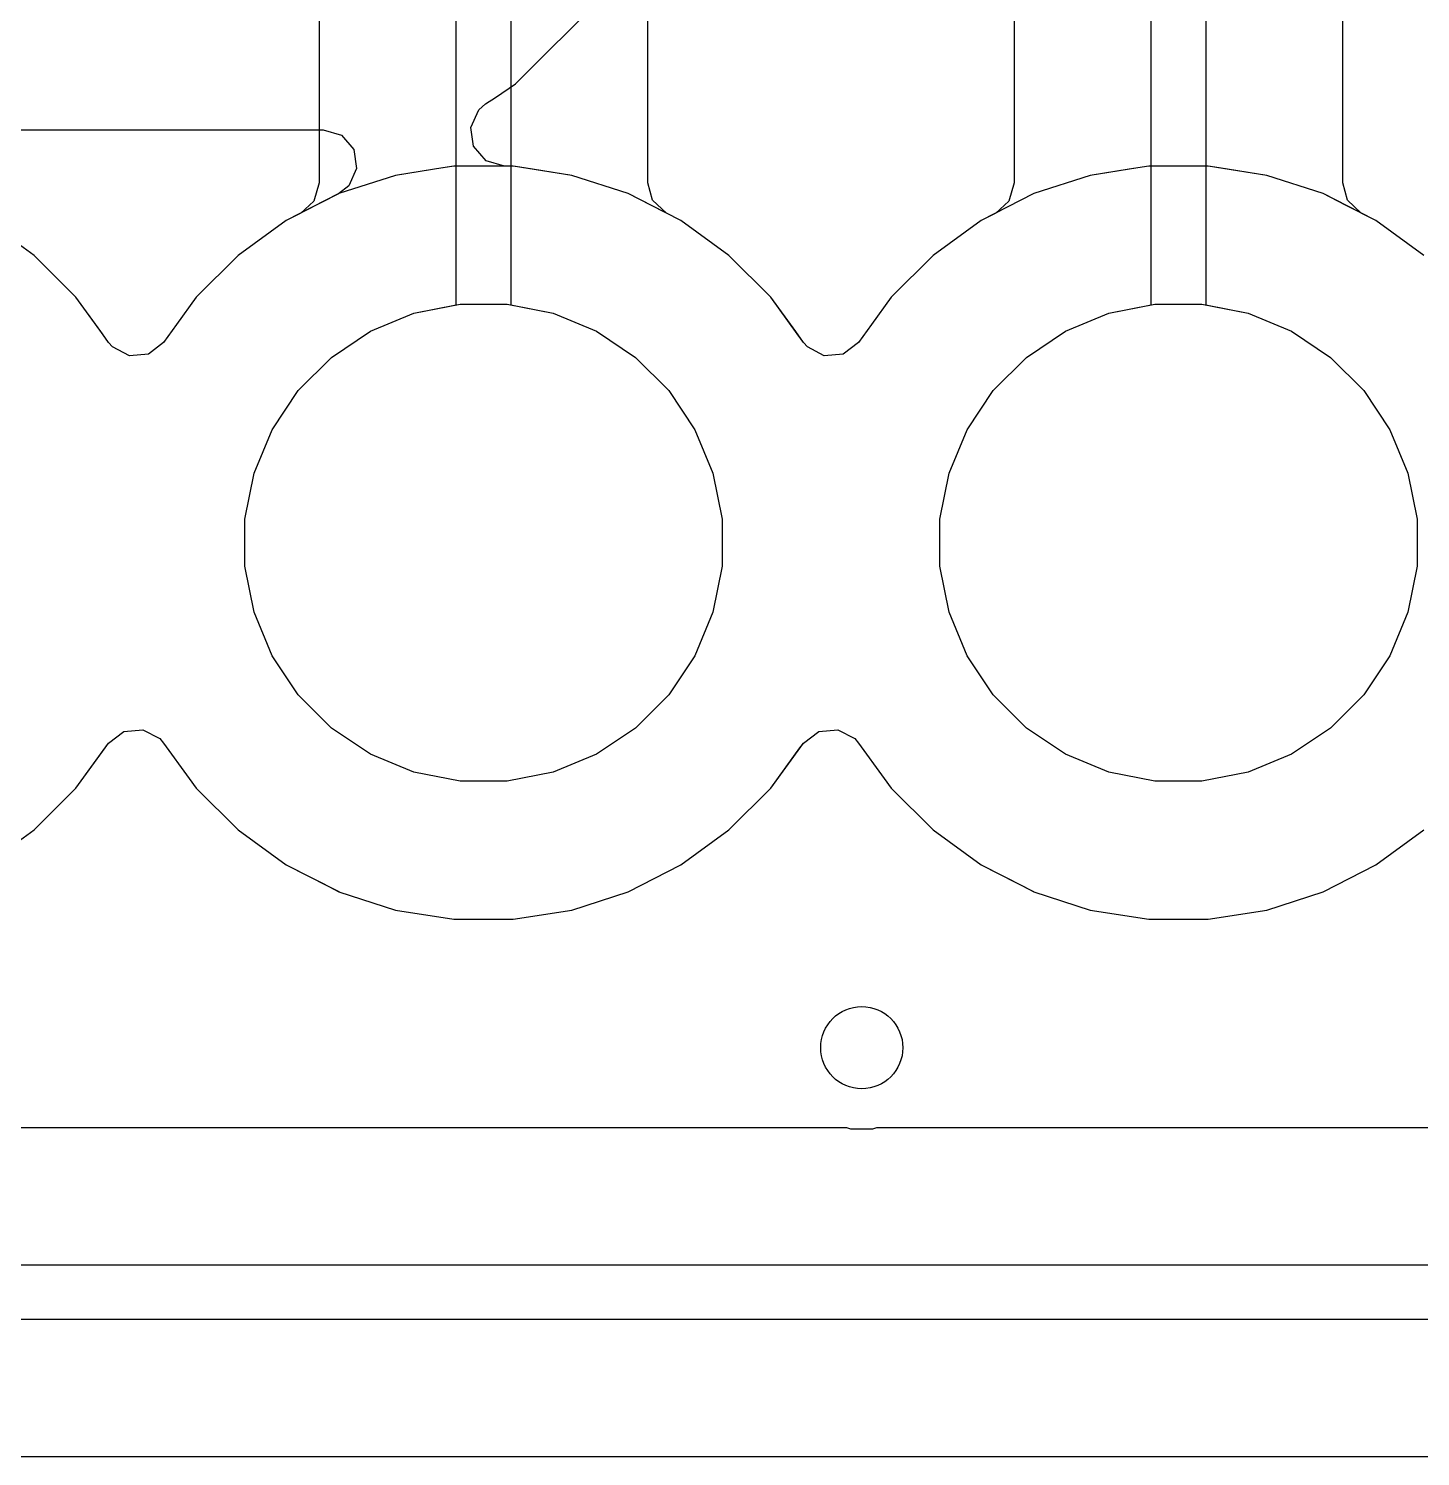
# Model space of a CAD drawing. Header units: inches. Extents: x 6.57 to 9.79, y -8.72 to -3.17.
# Drawn here: x 9.0731 to 9.2734, y -8.0355 to -7.8299 of the extents above; entities that cross this region are included whole.
import ezdxf

# ---------------------------------------------------------------- set-up
doc = ezdxf.new("R2010")
doc.units = ezdxf.units.IN
doc.header["$MEASUREMENT"] = 0
doc.layers.add('In1.Cu', color=91, linetype='CONTINUOUS', true_color=0x7fc87f)

msp = doc.modelspace()

# ---------------------------------------------------------------- linework, layer by layer
at = {"layer": 'In1.Cu', "linetype": 'CONTINUOUS'}
for p, q in [((9.14252, -7.71464), (9.14252, -7.86971)), ((9.13465, -7.86971), (9.13465, -7.71627)), ((9.16222, -7.85216), (9.16222, -7.71815)), ((9.11494, -7.72646), (9.11494, -7.85216)), ((9.14319, -7.83791), (9.17539, -7.80572)), ((9.23465, -7.86971), (9.23465, -7.81878)), ((9.24252, -7.81961), (9.24252, -7.86971)), ((9.21494, -7.82234), (9.21494, -7.85216)), ((9.26222, -7.85216), (9.26222, -7.82301)), ((9.14029, -7.83985), (9.14319, -7.83791)), ((9.13888, -7.84079), (9.14029, -7.83985)), ((9.13677, -7.84416), (9.13791, -7.84165)), ((9.13791, -7.84165), (9.13888, -7.84079)), ((9.06168, -7.84451), (9.11549, -7.84451)), ((9.11549, -7.84451), (9.11813, -7.84528)), ((9.13716, -7.84688), (9.13677, -7.84416)), ((9.11813, -7.84528), (9.11993, -7.84736)), ((9.11993, -7.84736), (9.12032, -7.85008)), ((9.13896, -7.84896), (9.13716, -7.84688)), ((9.12032, -7.85008), (9.11918, -7.85259)), ((9.13272, -7.84998), (9.12589, -7.85107)), ((9.13151, -7.85018), (9.12589, -7.85107)), ((9.13432, -7.84973), (9.13151, -7.85018)), ((9.13432, -7.84973), (9.13272, -7.84998)), ((9.14285, -7.84973), (9.13432, -7.84973)), ((9.14285, -7.84973), (9.13432, -7.84973)), ((9.1416, -7.84973), (9.13896, -7.84896)), ((9.14285, -7.84973), (9.1416, -7.84973)), ((9.14444, -7.84998), (9.14285, -7.84973)), ((9.14496, -7.85007), (9.14285, -7.84973)), ((9.14444, -7.84998), (9.14285, -7.84973)), ((9.15128, -7.85107), (9.14444, -7.84998)), ((9.15128, -7.85107), (9.14444, -7.84998)), ((9.15128, -7.85107), (9.14496, -7.85007)), ((9.23272, -7.84998), (9.22589, -7.85107)), ((9.23272, -7.84998), (9.22589, -7.85107)), ((9.23151, -7.85018), (9.22589, -7.85107)), ((9.23432, -7.84973), (9.23151, -7.85018)), ((9.23432, -7.84973), (9.23272, -7.84998)), ((9.23432, -7.84973), (9.23272, -7.84998)), ((9.24285, -7.84973), (9.23432, -7.84973)), ((9.24285, -7.84973), (9.23432, -7.84973)), ((9.24285, -7.84973), (9.23432, -7.84973)), ((9.24444, -7.84998), (9.24285, -7.84973)), ((9.24496, -7.85007), (9.24285, -7.84973)), ((9.24444, -7.84998), (9.24285, -7.84973)), ((9.25128, -7.85107), (9.24444, -7.84998)), ((9.25128, -7.85107), (9.24444, -7.84998)), ((9.25128, -7.85107), (9.24496, -7.85007)), ((9.11494, -7.85216), (9.11417, -7.8548)), ((9.11918, -7.85259), (9.1177, -7.85374)), ((9.12589, -7.85107), (9.11778, -7.8537)), ((9.12589, -7.85107), (9.11778, -7.8537)), ((9.12589, -7.85107), (9.12589, -7.85107)), ((9.12589, -7.85107), (9.12589, -7.85107)), ((9.15939, -7.8537), (9.15128, -7.85107)), ((9.15939, -7.8537), (9.15128, -7.85107)), ((9.15939, -7.8537), (9.15128, -7.85107)), ((9.16289, -7.85462), (9.16222, -7.85216)), ((9.21494, -7.85216), (9.21417, -7.8548)), ((9.22589, -7.85107), (9.21778, -7.8537)), ((9.22589, -7.85107), (9.21778, -7.8537)), ((9.22589, -7.85107), (9.21778, -7.8537)), ((9.22589, -7.85107), (9.22589, -7.85107)), ((9.22589, -7.85107), (9.22589, -7.85107)), ((9.22589, -7.85107), (9.22589, -7.85107)), ((9.25939, -7.8537), (9.25128, -7.85107)), ((9.25939, -7.8537), (9.25128, -7.85107)), ((9.25939, -7.8537), (9.25128, -7.85107)), ((9.26289, -7.85462), (9.26222, -7.85216)), ((9.11778, -7.8537), (9.11017, -7.85758)), ((9.11778, -7.8537), (9.11017, -7.85758)), ((9.1177, -7.85374), (9.11017, -7.85758)), ((9.16264, -7.85536), (9.15939, -7.8537)), ((9.16471, -7.85642), (9.15939, -7.8537)), ((9.16264, -7.85536), (9.15939, -7.8537)), ((9.16489, -7.85651), (9.16289, -7.85462)), ((9.21778, -7.8537), (9.21017, -7.85758)), ((9.21778, -7.8537), (9.21017, -7.85758)), ((9.21778, -7.8537), (9.21017, -7.85758)), ((9.26264, -7.85536), (9.25939, -7.8537)), ((9.26471, -7.85642), (9.25939, -7.8537)), ((9.26264, -7.85536), (9.25939, -7.8537)), ((9.26489, -7.85651), (9.26289, -7.85462)), ((9.11228, -7.85651), (9.11017, -7.85758)), ((9.11417, -7.8548), (9.11228, -7.85651)), ((9.16699, -7.85758), (9.16264, -7.85536)), ((9.16699, -7.85758), (9.16264, -7.85536)), ((9.16699, -7.85758), (9.16471, -7.85642)), ((9.16699, -7.85758), (9.16489, -7.85651)), ((9.21228, -7.85651), (9.21017, -7.85758)), ((9.21417, -7.8548), (9.21228, -7.85651)), ((9.26699, -7.85758), (9.26264, -7.85536)), ((9.26699, -7.85758), (9.26264, -7.85536)), ((9.26699, -7.85758), (9.26471, -7.85642)), ((9.26699, -7.85758), (9.26489, -7.85651)), ((9.07389, -7.86259), (9.06699, -7.85758)), ((9.07389, -7.86259), (9.06699, -7.85758)), ((9.07389, -7.86259), (9.06699, -7.85758)), ((9.07389, -7.86259), (9.06699, -7.85758)), ((9.11017, -7.85758), (9.10327, -7.86259)), ((9.11017, -7.85758), (9.10327, -7.86259)), ((9.11017, -7.85758), (9.10327, -7.86259)), ((9.11017, -7.85758), (9.10327, -7.86259)), ((9.17389, -7.86259), (9.16699, -7.85758)), ((9.17389, -7.86259), (9.16699, -7.85758)), ((9.17389, -7.86259), (9.16699, -7.85758)), ((9.17389, -7.86259), (9.16699, -7.85758)), ((9.16699, -7.85758), (9.16699, -7.85758)), ((9.16699, -7.85758), (9.16699, -7.85758)), ((9.21017, -7.85758), (9.20327, -7.86259)), ((9.21017, -7.85758), (9.20327, -7.86259)), ((9.21017, -7.85758), (9.20327, -7.86259)), ((9.21017, -7.85758), (9.20327, -7.86259)), ((9.27389, -7.86259), (9.26699, -7.85758)), ((9.27389, -7.86259), (9.26699, -7.85758)), ((9.27389, -7.86259), (9.26699, -7.85758)), ((9.27389, -7.86259), (9.26699, -7.85758)), ((9.26699, -7.85758), (9.26699, -7.85758)), ((9.26699, -7.85758), (9.26699, -7.85758)), ((9.07993, -7.86862), (9.07389, -7.86259)), ((9.07993, -7.86862), (9.07389, -7.86259)), ((9.07993, -7.86862), (9.07389, -7.86259)), ((9.07993, -7.86862), (9.07389, -7.86259)), ((9.10327, -7.86259), (9.09724, -7.86862)), ((9.10327, -7.86259), (9.09724, -7.86862)), ((9.10327, -7.86259), (9.09724, -7.86862)), ((9.10327, -7.86259), (9.09724, -7.86862)), ((9.17993, -7.86862), (9.17389, -7.86259)), ((9.17993, -7.86862), (9.17389, -7.86259)), ((9.17993, -7.86862), (9.17389, -7.86259)), ((9.17993, -7.86862), (9.17389, -7.86259)), ((9.20327, -7.86259), (9.19724, -7.86862)), ((9.20327, -7.86259), (9.19724, -7.86862)), ((9.20327, -7.86259), (9.19724, -7.86862)), ((9.20327, -7.86259), (9.19724, -7.86862)), ((9.08351, -7.87355), (9.07993, -7.86862)), ((9.08373, -7.87386), (9.07993, -7.86862)), ((9.08373, -7.87386), (9.07993, -7.86862)), ((9.08373, -7.87386), (9.07993, -7.86862)), ((9.09724, -7.86862), (9.09442, -7.87251)), ((9.09724, -7.86862), (9.09442, -7.87251)), ((9.09724, -7.86862), (9.09442, -7.87251)), ((9.09724, -7.86862), (9.09442, -7.87251)), ((9.09724, -7.86862), (9.09724, -7.86862)), ((9.09724, -7.86862), (9.09724, -7.86862)), ((9.09724, -7.86862), (9.09724, -7.86862)), ((9.09724, -7.86862), (9.09724, -7.86862)), ((9.09724, -7.86862), (9.09724, -7.86862)), ((9.09724, -7.86862), (9.09724, -7.86862)), ((9.09724, -7.86862), (9.09724, -7.86862)), ((9.09724, -7.86862), (9.09724, -7.86862)), ((9.18351, -7.87355), (9.17993, -7.86862)), ((9.18373, -7.87386), (9.17993, -7.86862)), ((9.18373, -7.87386), (9.17993, -7.86862)), ((9.18373, -7.87386), (9.17993, -7.86862)), ((9.19724, -7.86862), (9.19442, -7.87251)), ((9.19724, -7.86862), (9.19442, -7.87251)), ((9.19724, -7.86862), (9.19442, -7.87251)), ((9.19724, -7.86862), (9.19442, -7.87251)), ((9.19724, -7.86862), (9.19724, -7.86862)), ((9.19724, -7.86862), (9.19724, -7.86862)), ((9.19724, -7.86862), (9.19724, -7.86862)), ((9.19724, -7.86862), (9.19724, -7.86862)), ((9.19724, -7.86862), (9.19724, -7.86862)), ((9.19724, -7.86862), (9.19724, -7.86862)), ((9.19724, -7.86862), (9.19724, -7.86862)), ((9.19724, -7.86862), (9.19724, -7.86862)), ((9.12232, -7.87351), (9.12857, -7.87092)), ((9.12232, -7.87351), (9.12857, -7.87092)), ((9.12232, -7.87351), (9.12857, -7.87092)), ((9.12232, -7.87351), (9.12857, -7.87092)), ((9.12857, -7.87092), (9.1352, -7.8696)), ((9.12857, -7.87092), (9.1352, -7.8696)), ((9.12857, -7.87092), (9.1352, -7.8696)), ((9.12857, -7.87092), (9.13465, -7.86971)), ((9.1352, -7.8696), (9.14196, -7.8696)), ((9.1352, -7.8696), (9.14196, -7.8696)), ((9.1352, -7.8696), (9.14196, -7.8696)), ((9.14196, -7.8696), (9.1486, -7.87092)), ((9.14196, -7.8696), (9.1486, -7.87092)), ((9.14196, -7.8696), (9.1486, -7.87092)), ((9.14252, -7.86971), (9.1486, -7.87092)), ((9.1486, -7.87092), (9.15485, -7.87351)), ((9.1486, -7.87092), (9.15485, -7.87351)), ((9.1486, -7.87092), (9.15485, -7.87351)), ((9.1486, -7.87092), (9.15485, -7.87351)), ((9.22232, -7.87351), (9.22857, -7.87092)), ((9.22232, -7.87351), (9.22857, -7.87092)), ((9.22232, -7.87351), (9.22857, -7.87092)), ((9.22232, -7.87351), (9.22857, -7.87092)), ((9.22857, -7.87092), (9.2352, -7.8696)), ((9.22857, -7.87092), (9.2352, -7.8696)), ((9.22857, -7.87092), (9.2352, -7.8696)), ((9.22857, -7.87092), (9.23465, -7.86971)), ((9.2352, -7.8696), (9.24196, -7.8696)), ((9.2352, -7.8696), (9.24196, -7.8696)), ((9.2352, -7.8696), (9.24196, -7.8696)), ((9.24196, -7.8696), (9.2486, -7.87092)), ((9.24196, -7.8696), (9.2486, -7.87092)), ((9.24196, -7.8696), (9.2486, -7.87092)), ((9.24252, -7.86971), (9.2486, -7.87092)), ((9.2486, -7.87092), (9.25485, -7.87351)), ((9.2486, -7.87092), (9.25485, -7.87351)), ((9.2486, -7.87092), (9.25485, -7.87351)), ((9.2486, -7.87092), (9.25485, -7.87351)), ((9.09442, -7.87251), (9.09253, -7.8751)), ((9.09442, -7.87251), (9.09253, -7.8751)), ((9.09442, -7.87251), (9.09253, -7.8751)), ((9.09442, -7.87251), (9.09253, -7.8751)), ((9.19442, -7.87251), (9.19253, -7.8751)), ((9.19442, -7.87251), (9.19253, -7.8751)), ((9.19442, -7.87251), (9.19253, -7.8751)), ((9.19442, -7.87251), (9.19253, -7.8751)), ((9.08463, -7.8751), (9.08351, -7.87355)), ((9.08463, -7.8751), (9.08373, -7.87386)), ((9.08463, -7.8751), (9.08373, -7.87386)), ((9.08463, -7.8751), (9.08373, -7.87386)), ((9.08518, -7.87573), (9.08463, -7.8751)), ((9.08518, -7.87573), (9.08463, -7.8751)), ((9.08518, -7.87573), (9.08463, -7.8751)), ((9.08518, -7.87573), (9.08463, -7.8751)), ((9.09253, -7.8751), (9.09035, -7.87678)), ((9.09253, -7.8751), (9.09035, -7.87678)), ((9.09253, -7.8751), (9.09035, -7.87678)), ((9.09253, -7.8751), (9.09035, -7.87678)), ((9.1167, -7.87727), (9.12232, -7.87351)), ((9.1167, -7.87727), (9.12232, -7.87351)), ((9.1167, -7.87727), (9.12232, -7.87351)), ((9.1167, -7.87727), (9.12232, -7.87351)), ((9.15485, -7.87351), (9.16047, -7.87727)), ((9.15485, -7.87351), (9.16047, -7.87727)), ((9.15485, -7.87351), (9.16047, -7.87727)), ((9.15485, -7.87351), (9.16047, -7.87727)), ((9.18463, -7.8751), (9.18351, -7.87355)), ((9.18463, -7.8751), (9.18373, -7.87386)), ((9.18463, -7.8751), (9.18373, -7.87386)), ((9.18463, -7.8751), (9.18373, -7.87386)), ((9.18518, -7.87573), (9.18463, -7.8751)), ((9.18518, -7.87573), (9.18463, -7.8751)), ((9.18518, -7.87573), (9.18463, -7.8751)), ((9.18518, -7.87573), (9.18463, -7.8751)), ((9.19253, -7.8751), (9.19035, -7.87678)), ((9.19253, -7.8751), (9.19035, -7.87678)), ((9.19253, -7.8751), (9.19035, -7.87678)), ((9.19253, -7.8751), (9.19035, -7.87678)), ((9.2167, -7.87727), (9.22232, -7.87351)), ((9.2167, -7.87727), (9.22232, -7.87351)), ((9.2167, -7.87727), (9.22232, -7.87351)), ((9.2167, -7.87727), (9.22232, -7.87351)), ((9.25485, -7.87351), (9.26047, -7.87727)), ((9.25485, -7.87351), (9.26047, -7.87727)), ((9.25485, -7.87351), (9.26047, -7.87727)), ((9.25485, -7.87351), (9.26047, -7.87727)), ((9.08761, -7.87702), (9.08518, -7.87573)), ((9.08761, -7.87702), (9.08518, -7.87573)), ((9.08761, -7.87702), (9.08518, -7.87573)), ((9.08761, -7.87702), (9.08518, -7.87573)), ((9.09035, -7.87678), (9.08761, -7.87702)), ((9.09035, -7.87678), (9.08761, -7.87702)), ((9.09035, -7.87678), (9.08761, -7.87702)), ((9.09035, -7.87678), (9.08761, -7.87702)), ((9.11191, -7.88205), (9.1167, -7.87727)), ((9.11191, -7.88205), (9.1167, -7.87727)), ((9.11191, -7.88205), (9.1167, -7.87727)), ((9.11191, -7.88205), (9.1167, -7.87727)), ((9.16047, -7.87727), (9.16525, -7.88205)), ((9.16047, -7.87727), (9.16525, -7.88205)), ((9.16047, -7.87727), (9.16525, -7.88205)), ((9.16047, -7.87727), (9.16525, -7.88205)), ((9.18761, -7.87702), (9.18518, -7.87573)), ((9.18761, -7.87702), (9.18518, -7.87573)), ((9.18761, -7.87702), (9.18518, -7.87573)), ((9.18761, -7.87702), (9.18518, -7.87573)), ((9.19035, -7.87678), (9.18761, -7.87702)), ((9.19035, -7.87678), (9.18761, -7.87702)), ((9.19035, -7.87678), (9.18761, -7.87702)), ((9.19035, -7.87678), (9.18761, -7.87702)), ((9.21191, -7.88205), (9.2167, -7.87727)), ((9.21191, -7.88205), (9.2167, -7.87727)), ((9.21191, -7.88205), (9.2167, -7.87727)), ((9.21191, -7.88205), (9.2167, -7.87727)), ((9.26047, -7.87727), (9.26525, -7.88205)), ((9.26047, -7.87727), (9.26525, -7.88205)), ((9.26047, -7.87727), (9.26525, -7.88205)), ((9.26047, -7.87727), (9.26525, -7.88205)), ((9.10816, -7.88767), (9.11191, -7.88205)), ((9.10816, -7.88767), (9.11191, -7.88205)), ((9.10816, -7.88767), (9.11191, -7.88205)), ((9.10816, -7.88767), (9.11191, -7.88205)), ((9.16525, -7.88205), (9.16901, -7.88767)), ((9.16525, -7.88205), (9.16901, -7.88767)), ((9.16525, -7.88205), (9.16901, -7.88767)), ((9.16525, -7.88205), (9.16901, -7.88767)), ((9.20816, -7.88767), (9.21191, -7.88205)), ((9.20816, -7.88767), (9.21191, -7.88205)), ((9.20816, -7.88767), (9.21191, -7.88205)), ((9.20816, -7.88767), (9.21191, -7.88205)), ((9.26525, -7.88205), (9.26901, -7.88767)), ((9.26525, -7.88205), (9.26901, -7.88767)), ((9.26525, -7.88205), (9.26901, -7.88767)), ((9.26525, -7.88205), (9.26901, -7.88767)), ((9.10557, -7.89392), (9.10816, -7.88767)), ((9.10557, -7.89392), (9.10816, -7.88767)), ((9.10557, -7.89392), (9.10816, -7.88767)), ((9.10557, -7.89392), (9.10816, -7.88767)), ((9.16901, -7.88767), (9.1716, -7.89392)), ((9.16901, -7.88767), (9.1716, -7.89392)), ((9.16901, -7.88767), (9.1716, -7.89392)), ((9.16901, -7.88767), (9.1716, -7.89392)), ((9.20557, -7.89392), (9.20816, -7.88767)), ((9.20557, -7.89392), (9.20816, -7.88767)), ((9.20557, -7.89392), (9.20816, -7.88767)), ((9.20557, -7.89392), (9.20816, -7.88767)), ((9.26901, -7.88767), (9.2716, -7.89392)), ((9.26901, -7.88767), (9.2716, -7.89392)), ((9.26901, -7.88767), (9.2716, -7.89392)), ((9.26901, -7.88767), (9.2716, -7.89392)), ((9.10425, -7.90056), (9.10557, -7.89392)), ((9.10425, -7.90056), (9.10557, -7.89392)), ((9.10425, -7.90056), (9.10557, -7.89392)), ((9.10425, -7.90056), (9.10557, -7.89392)), ((9.1716, -7.89392), (9.17292, -7.90056)), ((9.1716, -7.89392), (9.17292, -7.90056)), ((9.1716, -7.89392), (9.17292, -7.90056)), ((9.1716, -7.89392), (9.17292, -7.90056)), ((9.20425, -7.90056), (9.20557, -7.89392)), ((9.20425, -7.90056), (9.20557, -7.89392)), ((9.20425, -7.90056), (9.20557, -7.89392)), ((9.20425, -7.90056), (9.20557, -7.89392)), ((9.2716, -7.89392), (9.27292, -7.90056)), ((9.2716, -7.89392), (9.27292, -7.90056)), ((9.2716, -7.89392), (9.27292, -7.90056)), ((9.2716, -7.89392), (9.27292, -7.90056)), ((9.10425, -7.90732), (9.10425, -7.90056)), ((9.10425, -7.90732), (9.10425, -7.90056)), ((9.10425, -7.90732), (9.10425, -7.90056)), ((9.10425, -7.90732), (9.10425, -7.90056)), ((9.17292, -7.90056), (9.17292, -7.90732)), ((9.17292, -7.90056), (9.17292, -7.90732)), ((9.17292, -7.90056), (9.17292, -7.90732)), ((9.17292, -7.90056), (9.17292, -7.90732)), ((9.20425, -7.90732), (9.20425, -7.90056)), ((9.20425, -7.90732), (9.20425, -7.90056)), ((9.20425, -7.90732), (9.20425, -7.90056)), ((9.20425, -7.90732), (9.20425, -7.90056)), ((9.27292, -7.90056), (9.27292, -7.90732)), ((9.27292, -7.90056), (9.27292, -7.90732)), ((9.27292, -7.90056), (9.27292, -7.90732)), ((9.27292, -7.90056), (9.27292, -7.90732)), ((9.10557, -7.91395), (9.10425, -7.90732)), ((9.10557, -7.91395), (9.10425, -7.90732)), ((9.10557, -7.91395), (9.10425, -7.90732)), ((9.10557, -7.91395), (9.10425, -7.90732)), ((9.17292, -7.90732), (9.1716, -7.91395)), ((9.17292, -7.90732), (9.1716, -7.91395)), ((9.17292, -7.90732), (9.1716, -7.91395)), ((9.17292, -7.90732), (9.1716, -7.91395)), ((9.20557, -7.91395), (9.20425, -7.90732)), ((9.20557, -7.91395), (9.20425, -7.90732)), ((9.20557, -7.91395), (9.20425, -7.90732)), ((9.20557, -7.91395), (9.20425, -7.90732)), ((9.27292, -7.90732), (9.2716, -7.91395)), ((9.27292, -7.90732), (9.2716, -7.91395)), ((9.27292, -7.90732), (9.2716, -7.91395)), ((9.27292, -7.90732), (9.2716, -7.91395)), ((9.10816, -7.9202), (9.10557, -7.91395)), ((9.10816, -7.9202), (9.10557, -7.91395)), ((9.10816, -7.9202), (9.10557, -7.91395)), ((9.10816, -7.9202), (9.10557, -7.91395)), ((9.1716, -7.91395), (9.16901, -7.9202)), ((9.1716, -7.91395), (9.16901, -7.9202)), ((9.1716, -7.91395), (9.16901, -7.9202)), ((9.1716, -7.91395), (9.16901, -7.9202)), ((9.20816, -7.9202), (9.20557, -7.91395)), ((9.20816, -7.9202), (9.20557, -7.91395)), ((9.20816, -7.9202), (9.20557, -7.91395)), ((9.20816, -7.9202), (9.20557, -7.91395)), ((9.2716, -7.91395), (9.26901, -7.9202)), ((9.2716, -7.91395), (9.26901, -7.9202)), ((9.2716, -7.91395), (9.26901, -7.9202)), ((9.2716, -7.91395), (9.26901, -7.9202)), ((9.11191, -7.92582), (9.10816, -7.9202)), ((9.11191, -7.92582), (9.10816, -7.9202)), ((9.11191, -7.92582), (9.10816, -7.9202)), ((9.11191, -7.92582), (9.10816, -7.9202)), ((9.16901, -7.9202), (9.16525, -7.92582)), ((9.16901, -7.9202), (9.16525, -7.92582)), ((9.16901, -7.9202), (9.16525, -7.92582)), ((9.16901, -7.9202), (9.16525, -7.92582)), ((9.21191, -7.92582), (9.20816, -7.9202)), ((9.21191, -7.92582), (9.20816, -7.9202)), ((9.21191, -7.92582), (9.20816, -7.9202)), ((9.21191, -7.92582), (9.20816, -7.9202)), ((9.26901, -7.9202), (9.26525, -7.92582)), ((9.26901, -7.9202), (9.26525, -7.92582)), ((9.26901, -7.9202), (9.26525, -7.92582)), ((9.26901, -7.9202), (9.26525, -7.92582)), ((9.1167, -7.93061), (9.11191, -7.92582)), ((9.1167, -7.93061), (9.11191, -7.92582)), ((9.1167, -7.93061), (9.11191, -7.92582)), ((9.1167, -7.93061), (9.11191, -7.92582)), ((9.16525, -7.92582), (9.16047, -7.93061)), ((9.16525, -7.92582), (9.16047, -7.93061)), ((9.16525, -7.92582), (9.16047, -7.93061)), ((9.16525, -7.92582), (9.16047, -7.93061)), ((9.2167, -7.93061), (9.21191, -7.92582)), ((9.2167, -7.93061), (9.21191, -7.92582)), ((9.2167, -7.93061), (9.21191, -7.92582)), ((9.2167, -7.93061), (9.21191, -7.92582)), ((9.26525, -7.92582), (9.26047, -7.93061)), ((9.26525, -7.92582), (9.26047, -7.93061)), ((9.26525, -7.92582), (9.26047, -7.93061)), ((9.26525, -7.92582), (9.26047, -7.93061)), ((9.12232, -7.93436), (9.1167, -7.93061)), ((9.12232, -7.93436), (9.1167, -7.93061)), ((9.12232, -7.93436), (9.1167, -7.93061)), ((9.12232, -7.93436), (9.1167, -7.93061)), ((9.16047, -7.93061), (9.15485, -7.93436)), ((9.16047, -7.93061), (9.15485, -7.93436)), ((9.16047, -7.93061), (9.15485, -7.93436)), ((9.16047, -7.93061), (9.15485, -7.93436)), ((9.22232, -7.93436), (9.2167, -7.93061)), ((9.22232, -7.93436), (9.2167, -7.93061)), ((9.22232, -7.93436), (9.2167, -7.93061)), ((9.22232, -7.93436), (9.2167, -7.93061)), ((9.26047, -7.93061), (9.25485, -7.93436)), ((9.26047, -7.93061), (9.25485, -7.93436)), ((9.26047, -7.93061), (9.25485, -7.93436)), ((9.26047, -7.93061), (9.25485, -7.93436)), ((9.07993, -7.93925), (9.08463, -7.93277)), ((9.07993, -7.93925), (9.08463, -7.93277)), ((9.07993, -7.93925), (9.08463, -7.93277)), ((9.08412, -7.93348), (9.08463, -7.93277)), ((9.08463, -7.93277), (9.08681, -7.93109)), ((9.08463, -7.93277), (9.08681, -7.93109)), ((9.08463, -7.93277), (9.08681, -7.93109)), ((9.08463, -7.93277), (9.08681, -7.93109)), ((9.08681, -7.93109), (9.08955, -7.93086)), ((9.08681, -7.93109), (9.08955, -7.93086)), ((9.08681, -7.93109), (9.08955, -7.93086)), ((9.08681, -7.93109), (9.08955, -7.93086)), ((9.08955, -7.93086), (9.09199, -7.93214)), ((9.08955, -7.93086), (9.09199, -7.93214)), ((9.08955, -7.93086), (9.09199, -7.93214)), ((9.08955, -7.93086), (9.09199, -7.93214)), ((9.09199, -7.93214), (9.09253, -7.93277)), ((9.09199, -7.93214), (9.09253, -7.93277)), ((9.09199, -7.93214), (9.09253, -7.93277)), ((9.09199, -7.93214), (9.09253, -7.93277)), ((9.09253, -7.93277), (9.09623, -7.93787)), ((9.09253, -7.93277), (9.09623, -7.93787)), ((9.09253, -7.93277), (9.09623, -7.93787)), ((9.09253, -7.93277), (9.09623, -7.93787)), ((9.17993, -7.93925), (9.18463, -7.93277)), ((9.17993, -7.93925), (9.18463, -7.93277)), ((9.17993, -7.93925), (9.18463, -7.93277)), ((9.18412, -7.93348), (9.18463, -7.93277)), ((9.18463, -7.93277), (9.18681, -7.93109)), ((9.18463, -7.93277), (9.18681, -7.93109)), ((9.18463, -7.93277), (9.18681, -7.93109)), ((9.18463, -7.93277), (9.18681, -7.93109)), ((9.18681, -7.93109), (9.18955, -7.93086)), ((9.18681, -7.93109), (9.18955, -7.93086)), ((9.18681, -7.93109), (9.18955, -7.93086)), ((9.18681, -7.93109), (9.18955, -7.93086)), ((9.18955, -7.93086), (9.19199, -7.93214)), ((9.18955, -7.93086), (9.19199, -7.93214)), ((9.18955, -7.93086), (9.19199, -7.93214)), ((9.18955, -7.93086), (9.19199, -7.93214)), ((9.19199, -7.93214), (9.19253, -7.93277)), ((9.19199, -7.93214), (9.19253, -7.93277)), ((9.19199, -7.93214), (9.19253, -7.93277)), ((9.19199, -7.93214), (9.19253, -7.93277)), ((9.19253, -7.93277), (9.19623, -7.93787)), ((9.19253, -7.93277), (9.19623, -7.93787)), ((9.19253, -7.93277), (9.19623, -7.93787)), ((9.19253, -7.93277), (9.19623, -7.93787)), ((9.07993, -7.93925), (9.08412, -7.93348)), ((9.12857, -7.93695), (9.12232, -7.93436)), ((9.12857, -7.93695), (9.12232, -7.93436)), ((9.12857, -7.93695), (9.12232, -7.93436)), ((9.12857, -7.93695), (9.12232, -7.93436)), ((9.15485, -7.93436), (9.1486, -7.93695)), ((9.15485, -7.93436), (9.1486, -7.93695)), ((9.15485, -7.93436), (9.1486, -7.93695)), ((9.15485, -7.93436), (9.1486, -7.93695)), ((9.17993, -7.93925), (9.18412, -7.93348)), ((9.22857, -7.93695), (9.22232, -7.93436)), ((9.22857, -7.93695), (9.22232, -7.93436)), ((9.22857, -7.93695), (9.22232, -7.93436)), ((9.22857, -7.93695), (9.22232, -7.93436)), ((9.25485, -7.93436), (9.2486, -7.93695)), ((9.25485, -7.93436), (9.2486, -7.93695)), ((9.25485, -7.93436), (9.2486, -7.93695)), ((9.25485, -7.93436), (9.2486, -7.93695)), ((9.1352, -7.93827), (9.12857, -7.93695)), ((9.1352, -7.93827), (9.12857, -7.93695)), ((9.1352, -7.93827), (9.12857, -7.93695)), ((9.1352, -7.93827), (9.12857, -7.93695)), ((9.1486, -7.93695), (9.14196, -7.93827)), ((9.1486, -7.93695), (9.14196, -7.93827)), ((9.1486, -7.93695), (9.14196, -7.93827)), ((9.1486, -7.93695), (9.14196, -7.93827)), ((9.2352, -7.93827), (9.22857, -7.93695)), ((9.2352, -7.93827), (9.22857, -7.93695)), ((9.2352, -7.93827), (9.22857, -7.93695)), ((9.2352, -7.93827), (9.22857, -7.93695)), ((9.2486, -7.93695), (9.24196, -7.93827)), ((9.2486, -7.93695), (9.24196, -7.93827)), ((9.2486, -7.93695), (9.24196, -7.93827)), ((9.2486, -7.93695), (9.24196, -7.93827)), ((9.09623, -7.93787), (9.09724, -7.93925)), ((9.09623, -7.93787), (9.09724, -7.93925)), ((9.09623, -7.93787), (9.09724, -7.93925)), ((9.09623, -7.93787), (9.09724, -7.93925)), ((9.14196, -7.93827), (9.1352, -7.93827)), ((9.14196, -7.93827), (9.1352, -7.93827)), ((9.14196, -7.93827), (9.1352, -7.93827)), ((9.14196, -7.93827), (9.1352, -7.93827)), ((9.19623, -7.93787), (9.19724, -7.93925)), ((9.19623, -7.93787), (9.19724, -7.93925)), ((9.19623, -7.93787), (9.19724, -7.93925)), ((9.19623, -7.93787), (9.19724, -7.93925)), ((9.24196, -7.93827), (9.2352, -7.93827)), ((9.24196, -7.93827), (9.2352, -7.93827)), ((9.24196, -7.93827), (9.2352, -7.93827)), ((9.24196, -7.93827), (9.2352, -7.93827)), ((9.07389, -7.94528), (9.07993, -7.93925)), ((9.07389, -7.94528), (9.07993, -7.93925)), ((9.07389, -7.94528), (9.07993, -7.93925)), ((9.07389, -7.94528), (9.07993, -7.93925)), ((9.09724, -7.93925), (9.10327, -7.94528)), ((9.09724, -7.93925), (9.10327, -7.94528)), ((9.09724, -7.93925), (9.10327, -7.94528)), ((9.09724, -7.93925), (9.10327, -7.94528)), ((9.17389, -7.94528), (9.17993, -7.93925)), ((9.17389, -7.94528), (9.17993, -7.93925)), ((9.17389, -7.94528), (9.17993, -7.93925)), ((9.17389, -7.94528), (9.17993, -7.93925)), ((9.19724, -7.93925), (9.20327, -7.94528)), ((9.19724, -7.93925), (9.20327, -7.94528)), ((9.19724, -7.93925), (9.20327, -7.94528)), ((9.19724, -7.93925), (9.20327, -7.94528)), ((9.06699, -7.9503), (9.07389, -7.94528)), ((9.06699, -7.9503), (9.07389, -7.94528)), ((9.06699, -7.9503), (9.07389, -7.94528)), ((9.06699, -7.9503), (9.07389, -7.94528)), ((9.10327, -7.94528), (9.11017, -7.9503)), ((9.10327, -7.94528), (9.11017, -7.9503)), ((9.10327, -7.94528), (9.11017, -7.9503)), ((9.10327, -7.94528), (9.11017, -7.9503)), ((9.16699, -7.9503), (9.17389, -7.94528)), ((9.16699, -7.9503), (9.17389, -7.94528)), ((9.16699, -7.9503), (9.17389, -7.94528)), ((9.16699, -7.9503), (9.17389, -7.94528)), ((9.20327, -7.94528), (9.21017, -7.9503)), ((9.20327, -7.94528), (9.21017, -7.9503)), ((9.20327, -7.94528), (9.21017, -7.9503)), ((9.20327, -7.94528), (9.21017, -7.9503)), ((9.26699, -7.9503), (9.27389, -7.94528)), ((9.26699, -7.9503), (9.27389, -7.94528)), ((9.26699, -7.9503), (9.27389, -7.94528)), ((9.26699, -7.9503), (9.27389, -7.94528)), ((9.11017, -7.9503), (9.11774, -7.95415)), ((9.11017, -7.9503), (9.11632, -7.95343)), ((9.11017, -7.9503), (9.11774, -7.95415)), ((9.11017, -7.9503), (9.11774, -7.95415)), ((9.15939, -7.95417), (9.16699, -7.9503)), ((9.15939, -7.95417), (9.16699, -7.9503)), ((9.15939, -7.95417), (9.16699, -7.9503)), ((9.15939, -7.95417), (9.16699, -7.9503)), ((9.21017, -7.9503), (9.21774, -7.95415)), ((9.21017, -7.9503), (9.21632, -7.95343)), ((9.21017, -7.9503), (9.21774, -7.95415)), ((9.21017, -7.9503), (9.21774, -7.95415)), ((9.25939, -7.95417), (9.26699, -7.9503)), ((9.25939, -7.95417), (9.26699, -7.9503)), ((9.25939, -7.95417), (9.26699, -7.9503)), ((9.25939, -7.95417), (9.26699, -7.9503)), ((9.11632, -7.95343), (9.11778, -7.95417)), ((9.21632, -7.95343), (9.21778, -7.95417)), ((9.11774, -7.95415), (9.11778, -7.95417)), ((9.11774, -7.95415), (9.11778, -7.95417)), ((9.11774, -7.95415), (9.11778, -7.95417)), ((9.11778, -7.95417), (9.12589, -7.95681)), ((9.11778, -7.95417), (9.12589, -7.95681)), ((9.11778, -7.95417), (9.12589, -7.95681)), ((9.11778, -7.95417), (9.12589, -7.95681)), ((9.15128, -7.95681), (9.15939, -7.95417)), ((9.15128, -7.95681), (9.15939, -7.95417)), ((9.15128, -7.95681), (9.15939, -7.95417)), ((9.15128, -7.95681), (9.15939, -7.95417)), ((9.15939, -7.95417), (9.15939, -7.95417)), ((9.15939, -7.95417), (9.15939, -7.95417)), ((9.15939, -7.95417), (9.15939, -7.95417)), ((9.15939, -7.95417), (9.15939, -7.95417)), ((9.15939, -7.95417), (9.15939, -7.95417)), ((9.15939, -7.95417), (9.15939, -7.95417)), ((9.15939, -7.95417), (9.15939, -7.95417)), ((9.15939, -7.95417), (9.15939, -7.95417)), ((9.21774, -7.95415), (9.21778, -7.95417)), ((9.21774, -7.95415), (9.21778, -7.95417)), ((9.21774, -7.95415), (9.21778, -7.95417)), ((9.21778, -7.95417), (9.22589, -7.95681)), ((9.21778, -7.95417), (9.22589, -7.95681)), ((9.21778, -7.95417), (9.22589, -7.95681)), ((9.21778, -7.95417), (9.22589, -7.95681)), ((9.25128, -7.95681), (9.25939, -7.95417)), ((9.25128, -7.95681), (9.25939, -7.95417)), ((9.25128, -7.95681), (9.25939, -7.95417)), ((9.25128, -7.95681), (9.25939, -7.95417)), ((9.25939, -7.95417), (9.25939, -7.95417)), ((9.25939, -7.95417), (9.25939, -7.95417)), ((9.25939, -7.95417), (9.25939, -7.95417)), ((9.25939, -7.95417), (9.25939, -7.95417)), ((9.25939, -7.95417), (9.25939, -7.95417)), ((9.25939, -7.95417), (9.25939, -7.95417)), ((9.25939, -7.95417), (9.25939, -7.95417)), ((9.25939, -7.95417), (9.25939, -7.95417)), ((9.12589, -7.95681), (9.12589, -7.95681)), ((9.12589, -7.95681), (9.12589, -7.95681)), ((9.12589, -7.95681), (9.13432, -7.95814)), ((9.12589, -7.95681), (9.12589, -7.95681)), ((9.12589, -7.95681), (9.12589, -7.95681)), ((9.12589, -7.95681), (9.13432, -7.95814)), ((9.12589, -7.95681), (9.12589, -7.95681)), ((9.12589, -7.95681), (9.12589, -7.95681)), ((9.12589, -7.95681), (9.13432, -7.95814)), ((9.12589, -7.95681), (9.12589, -7.95681)), ((9.12589, -7.95681), (9.12589, -7.95681)), ((9.12589, -7.95681), (9.13432, -7.95814)), ((9.14285, -7.95814), (9.15128, -7.95681)), ((9.14285, -7.95814), (9.15128, -7.95681)), ((9.14285, -7.95814), (9.15128, -7.95681)), ((9.14285, -7.95814), (9.15128, -7.95681)), ((9.15128, -7.95681), (9.15128, -7.95681)), ((9.15128, -7.95681), (9.15128, -7.95681)), ((9.15128, -7.95681), (9.15128, -7.95681)), ((9.15128, -7.95681), (9.15128, -7.95681)), ((9.15128, -7.95681), (9.15128, -7.95681)), ((9.15128, -7.95681), (9.15128, -7.95681)), ((9.15128, -7.95681), (9.15128, -7.95681)), ((9.15128, -7.95681), (9.15128, -7.95681)), ((9.22589, -7.95681), (9.22589, -7.95681)), ((9.22589, -7.95681), (9.22589, -7.95681)), ((9.22589, -7.95681), (9.23432, -7.95814)), ((9.22589, -7.95681), (9.22589, -7.95681)), ((9.22589, -7.95681), (9.22589, -7.95681)), ((9.22589, -7.95681), (9.23432, -7.95814)), ((9.22589, -7.95681), (9.22589, -7.95681)), ((9.22589, -7.95681), (9.22589, -7.95681)), ((9.22589, -7.95681), (9.23432, -7.95814)), ((9.22589, -7.95681), (9.22589, -7.95681)), ((9.22589, -7.95681), (9.22589, -7.95681)), ((9.22589, -7.95681), (9.23432, -7.95814)), ((9.24285, -7.95814), (9.25128, -7.95681)), ((9.24285, -7.95814), (9.25128, -7.95681)), ((9.24285, -7.95814), (9.25128, -7.95681)), ((9.24285, -7.95814), (9.25128, -7.95681)), ((9.25128, -7.95681), (9.25128, -7.95681)), ((9.25128, -7.95681), (9.25128, -7.95681)), ((9.25128, -7.95681), (9.25128, -7.95681)), ((9.25128, -7.95681), (9.25128, -7.95681)), ((9.25128, -7.95681), (9.25128, -7.95681)), ((9.25128, -7.95681), (9.25128, -7.95681)), ((9.25128, -7.95681), (9.25128, -7.95681)), ((9.25128, -7.95681), (9.25128, -7.95681)), ((9.13432, -7.95814), (9.13432, -7.95814)), ((9.13432, -7.95814), (9.14285, -7.95814)), ((9.13432, -7.95814), (9.13432, -7.95814)), ((9.13432, -7.95814), (9.14285, -7.95814)), ((9.13432, -7.95814), (9.13432, -7.95814)), ((9.13432, -7.95814), (9.14285, -7.95814)), ((9.13432, -7.95814), (9.13432, -7.95814)), ((9.13432, -7.95814), (9.14285, -7.95814)), ((9.14285, -7.95814), (9.14285, -7.95814)), ((9.14285, -7.95814), (9.14285, -7.95814)), ((9.14285, -7.95814), (9.14285, -7.95814)), ((9.14285, -7.95814), (9.14285, -7.95814)), ((9.23432, -7.95814), (9.23432, -7.95814)), ((9.23432, -7.95814), (9.24285, -7.95814)), ((9.23432, -7.95814), (9.23432, -7.95814)), ((9.23432, -7.95814), (9.24285, -7.95814)), ((9.23432, -7.95814), (9.23432, -7.95814)), ((9.23432, -7.95814), (9.24285, -7.95814)), ((9.23432, -7.95814), (9.23432, -7.95814)), ((9.23432, -7.95814), (9.24285, -7.95814)), ((9.24285, -7.95814), (9.24285, -7.95814)), ((9.24285, -7.95814), (9.24285, -7.95814)), ((9.24285, -7.95814), (9.24285, -7.95814)), ((9.24285, -7.95814), (9.24285, -7.95814)), ((9.19088, -7.98817), (8.80235, -7.98817)), ((9.19146, -7.98833), (9.19088, -7.98817)), ((9.19455, -7.98833), (9.19146, -7.98833)), ((9.19513, -7.98817), (9.19455, -7.98833)), ((9.41889, -7.98817), (9.19513, -7.98817)), ((8.7906, -8.00787), (9.42908, -8.00787)), ((9.43071, -8.01575), (8.7906, -8.01575)), ((8.80235, -8.03545), (9.4273, -8.03545))]:
    msp.add_line(p, q, dxfattribs=at)
at = {"layer": 'In1.Cu'}
msp.add_circle((9.19301, -7.97662), 0.00591, dxfattribs=at)
msp.add_circle((9.19301, -7.97662), 0.00591, dxfattribs=at)
msp.add_circle((9.19301, -7.97662), 0.00591, dxfattribs=at)
msp.add_circle((9.19301, -7.97662), 0.00591, dxfattribs=at)

doc.saveas('drawing.dxf')
